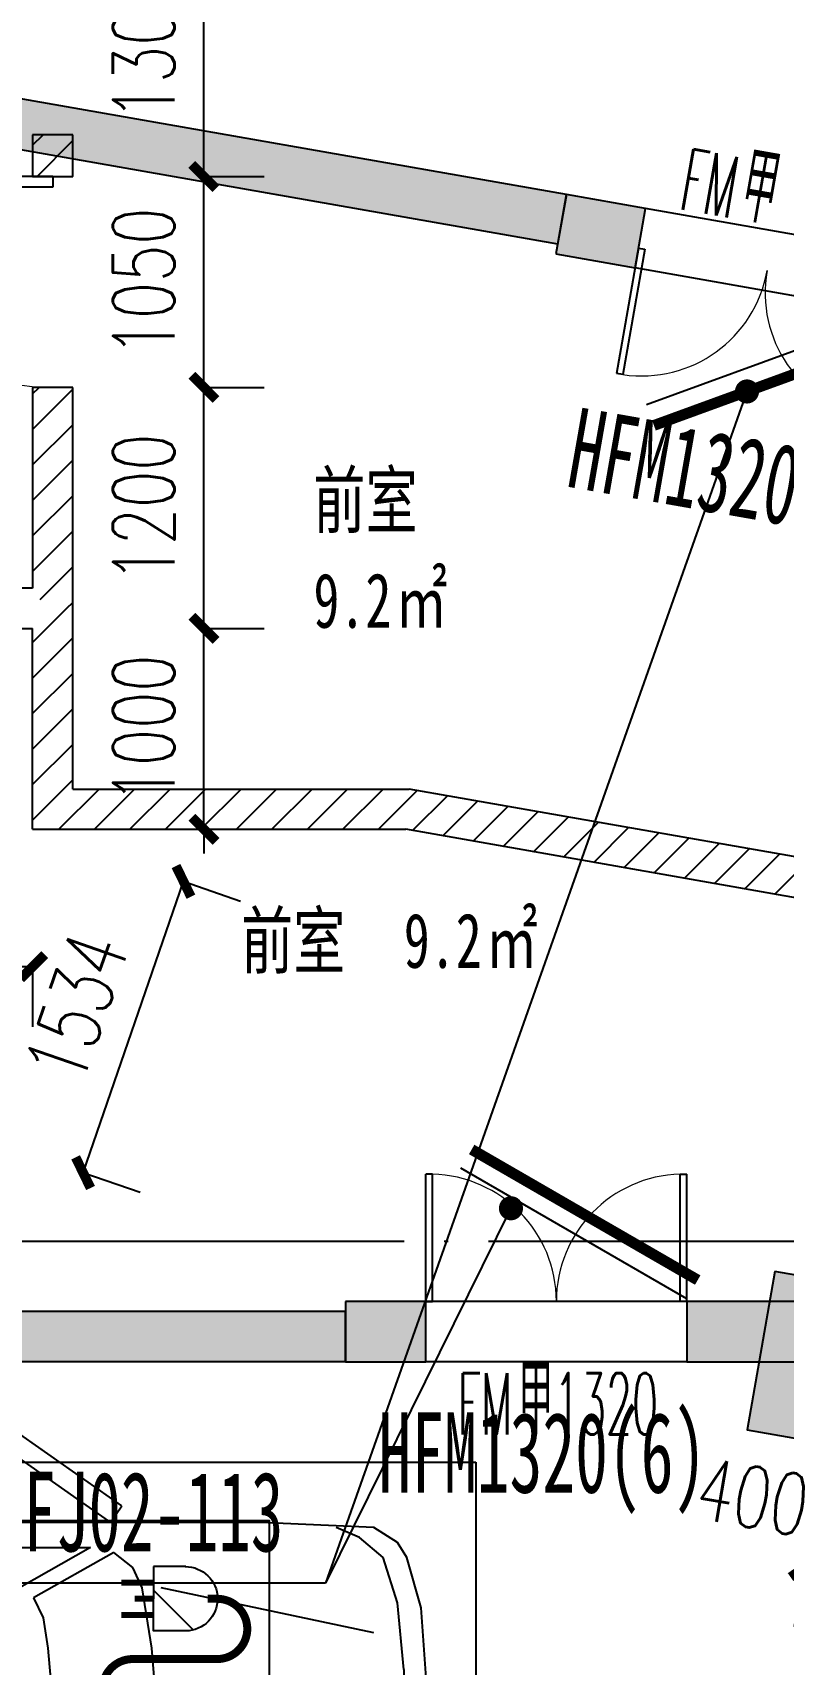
# Model space of a CAD drawing. Header units: millimetres. Extents: x 12325263 to 13848842, y -1463133 to 573208.
# Drawn here: x 12605497 to 12609236, y -1106593 to -1098471 of the extents above; entities that cross this region are included whole.
import ezdxf
from ezdxf.xclip import XClip

# ---------------------------------------------------------------- set-up
doc = ezdxf.new("R2010")
doc.units = ezdxf.units.MM
doc.header["$LTSCALE"] = 1000
doc.header["$XCLIPFRAME"] = 0
doc.linetypes.add('DOTE', pattern=[2.4200000000000004, 2, -0.2, 0.02, -0.2])
doc.linetypes.add('地下室负三层平面图$0$-3F平面$0$$AUDIT_BAD_LTYPE2', pattern=[0])
for name, color, linetype in [('-2F平面$0$WALL-SHATCH', 8, 'Continuous'), ('A-ANNO-DIMS', 83, 'Continuous'), ('A-ANNO-TEXT', 7, 'Continuous'), ('A-AXIS', 16, 'DOTE'), ('A-COLS', 6, 'Continuous'), ('A-WALL', 5, 'Continuous'), ('A-WALL-PATT', 8, 'Continuous'), ('A_WALL(防火墙)', 151, 'Continuous'), ('DOOR_FIRE', 1, 'Continuous'), ('DOOR_FIRE_TEXT', 7, 'Continuous'), ('PUB_DIM', 83, 'Continuous'), ('PUB_HATCH', 8, 'Continuous'), ('PUB_TEXT', 7, 'Continuous'), ('WALL', 5, 'Continuous'), ('人防墙', 6, 'Continuous'), ('人防门', 60, 'Continuous'), ('人防门编号', 73, 'Continuous'), ('公寓机动车库', 23, 'Continuous')]:
    doc.layers.add(name, color=color, linetype=linetype)
doc.styles.add('_TCH_DIM_T3', font='SIMPLEX.shx', dxfattribs={"width": 0.7058823529411765, "bigfont": 'GBCBIG.shx'})
doc.styles.add('_TCH_WINDOW', font='SIMPLEX', dxfattribs={"width": 0.7, "height": 3.5, "bigfont": 'GBCBIG'})
doc.styles.add('TITXV', font='', dxfattribs={"width": 0.7})
doc.styles.add('宋体-标注', font='', dxfattribs={"width": 0.6})
doc.styles.add('标注宋体', font='', dxfattribs={"width": 0.6})
doc.styles.add('黑体', font='simhei.ttf', dxfattribs={"width": 0.7})
doc.styles.get('TITXV').set_extended_font_data('SimSun')
doc.styles.get('宋体-标注').set_extended_font_data('SimSun')
doc.styles.get('标注宋体').set_extended_font_data('NSimSun')
doc.dimstyles.new('_TCH_ARCH&&120', dxfattribs={"dimtxt": 306, "dimasz": 120, "dimexe": 300, "dimexo": 360, "dimgap": 147, "dimtad": 1, "dimdec": 0, "dimzin": 0, "dimdsep": 46, "dimtxsty": '_TCH_DIM_T3', "dimblk": 'ARCHTICK', "dimcen": 0.09, "dimclrt": 7, "dimazin": 2, "dimtfac": 1, "dimtdec": 0, "dimtix": 1, "dimtmove": 2, "dimatfit": 3, "dimfxl": 1, "dimfxlon": 1, "dimtolj": 1, "dimtzin": 0, "dimarcsym": 0})
pattern_1 = [(45, (0, 89.755675), (-88.38838300365748, 88.3883830036575), [])]

# ---------------------------------------------------------------- blocks, each defined once
blk = doc.blocks.new('asdgafgfadagagfdhdagdgfasdgagasdgdfgdsfh$DorLib2D$00000192')
at = {"color": 0}
blk.add_line((-0.4999999999906706, 0.1249999999948415), (0.3660254037936426, 0.6249999999947988), dxfattribs=at)
at = {"color": 0, "const_width": 0.04166666666666666}
blk.add_lwpolyline([(-0.5416666666573526, 0.1971687836435301), (0.3243587371270884, 0.6971687836435052)], dxfattribs=at)
blk = doc.blocks.new('asdgafgf20230228-rf2')
at = {"layer": 'PUB_HATCH'}
for points in [[(36558.1987931074, 19709.26025497544), (33399.97293678336, 20263.81256973152), (33149.97205586878, 20053.88546354376), (36514.96279933755, 19463.02733913613)], [(36506.32285643804, 19413.82207872944), (36900.25146022876, 19344.65222545712), (36952.13465275307, 19640.13172446425), (36558.20604896234, 19709.30157773654)], [(35458.30214182846, 14150.01434549293), (30549.99952099804, 14150.01434549293), (30799.99786698353, 13900.01434549294), (35458.30214182846, 13900.01434549293)], [(35458.30222272422, 13900.01434549228), (35858.29974474166, 13900.01138945941), (35858.30196178006, 14200.01138945122), (35458.30443976261, 14200.01434548409)], [(37722.92031991498, 14199.99760968297), (37158.30196174455, 14200.00178228488), (37158.29974470616, 13900.00178229307), (37924.06772277613, 13899.99612316972)]]:
    blk.add_hatch(color=256, dxfattribs=at).paths.add_polyline_path(points)
at = {"layer": '人防墙'}
for p, q in [((36558.1987931074, 19709.26025497544), (33399.97293678336, 20263.81256973152)), ((36514.96279933755, 19463.02733913613), (33149.97205586878, 20053.88546354376)), ((36558.20604896234, 19709.30157773654), (36506.32285643804, 19413.82207872944)), ((36514.96279933755, 19463.02733913613), (36558.1987931074, 19709.26025497544)), ((36952.13465275307, 19640.13172446425), (36558.20604896234, 19709.30157773654)), ((36900.25146022876, 19344.65222545712), (36952.13465275307, 19640.13172446425)), ((36506.32285643804, 19413.82207872944), (36900.25146022876, 19344.65222545712)), ((35458.30214182846, 14150.01434549293), (30549.99952099804, 14150.01434549293)), ((35458.30214182846, 13900.01434549293), (35458.30214182846, 14150.01434549293)), ((35458.30443976261, 14200.01434548409), (35458.30222272422, 13900.01434549228)), ((35858.30196178006, 14200.01138945122), (35458.30443976261, 14200.01434548409)), ((35858.29974474166, 13900.01138945941), (35858.30196178006, 14200.01138945122)), ((37158.30196174455, 14200.00178228488), (37158.29974470616, 13900.00178229307)), ((37722.92031991498, 14199.99760968297), (37158.30196174455, 14200.00178228488)), ((35458.30214182846, 13900.01434549293), (30799.99786698353, 13900.01434549294)), ((35458.30222272422, 13900.01434549228), (35858.29974474166, 13900.01138945941)), ((37158.29974470616, 13900.00178229307), (37924.06772277613, 13899.99612316972))]:
    blk.add_line(p, q, dxfattribs=at)
at = {"layer": '人防门'}
for p, q in [((38232.5458151171, 19415.3045568589), (36952.134652753, 19640.13172446422)), ((38180.6626225928, 19119.8250578518), (36900.2514602287, 19344.65222545711)), ((37158.30196174455, 14200.00178228487), (35858.30196178004, 14200.01138945122)), ((37158.29974470616, 13900.00178229306), (35858.29974474165, 13900.01138945941))]:
    blk.add_line(p, q, dxfattribs=at)
at = {"layer": '人防门编号'}
for p, q in [((37457.80704797991, 18729.30263586272), (35358.44725480303, 12798.41589768743)), ((36282.2452331055, 14663.67168120155), (35358.44725480303, 12798.41589768743)), ((35358.44725480303, 12798.41589768743), (30991.04576256161, 12798.41589768743))]:
    blk.add_line(p, q, dxfattribs=at)
at = {"layer": '人防门编号', "const_width": 60}
for points in [[(37467.81753630242, 18757.5831967402, 1), (37447.79655965739, 18701.02207498525, 1)], [(36295.55973348996, 14690.55520923476, 1), (36268.93073272103, 14636.78815316834, 1)]]:
    blk.add_lwpolyline(points, format="xyb", close=True, dxfattribs=at)
at = {"layer": '人防门', "xscale": 1300, "zscale": 300}
for p, yscale, rotation in [((37566.3986376729, 19379.97839115801), 1300, 170.0409676874424), ((36508.3008532431, 14050.00658587214), -1300, 179.9995765768579)]:
    blk.add_blockref('asdgafgfadagagfdhdagdgfasdgagasdgdfgdsfh$DorLib2D$00000192', p, dxfattribs=dict(at, yscale=yscale, rotation=rotation))
at = {"layer": 'PUB_TEXT', "style": '宋体-标注', "width": 0.6}
blk.add_text('07FJ02-113', height=396.5189873417722, dxfattribs=at).set_placement((33530.31791446034, 12955.91589768743))
at = {"layer": '人防门编号', "style": '标注宋体', "width": 0.6}
for rotation, p in [(350.0412492270646, (36549.98196801171, 18257.53431812488, 2.982798457690922e-07)), (359.9999997865566, (35622.3728991393, 13247.89643090777, 2.982798457690922e-07))]:
    blk.add_text('HFM1320(6)', height=399.9999999999999, rotation=rotation, dxfattribs=at).set_placement(p)
blk = doc.blocks.new('_FZH')
blk.add_lwpolyline([(-0.5, -0.5), (0.5, -0.5), (0.5, 0.5), (-0.5, 0.5)], close=True)
at = {"layer": 'PUB_HATCH'}
blk.add_solid([(-0.5, -0.5), (0.5, -0.5), (-0.5, 0.5), (0.5, 0.5)], dxfattribs=at)
blk = doc.blocks.new('1-3F')
at = {"layer": 'A-COLS', "xscale": 799.9999999988994, "yscale": 799.9999999988994, "zscale": 799.9999999988994, "rotation": 260.0413192127452}
blk.add_blockref('_FZH', (5221.630470190197, 30785.74959187675), dxfattribs=at)
blk = doc.blocks.new('adgshg13--2F平面$0$A$C7F010FC0')
at = {"layer": '-2F平面$0$WALL-SHATCH'}
h = blk.add_hatch(color=256, dxfattribs=at)
h.dxf.hatch_style = 1
h.paths.add_polyline_path([(-60384.17120504379, -16880.89509773254), (-763.1647881269455, 197.4793643951416), (12587.61850607395, -13153.30393266678), (12587.61850607395, -157996.0197629929), (-162964.8506313562, -188820.4315237999), (-171262.3814957142, -180522.900662899), (-171262.3814957142, -31310.89849328995), (-150707.1909123659, -10755.70791006088), (-131860.0775495768, -7980.895098209381), (-99162.38149428368, -7980.895098209381), (-99162.38149428368, -4980.895097732544), (-76620.42811572552, -4980.895097732544), (-70107.65229141712, -16880.89509773254)], flags=16)
h.paths.add_polyline_path([(-60091.22944009304, -16380.89510011673), (-646.8769880533218, 646.876989364624), (12987.61850607395, -12987.61850786209), (12987.61850607395, -158331.9049158096), (-163100.5840539932, -189250.3835258484), (-171662.3814958334, -180688.5860877037), (-171662.3814958334, -31145.21306848526), (-150777.8961598873, -10260.7277340889), (-131896.6870943308, -7480.895098209381), (-99562.38149428368, -7480.895098209381), (-99562.38149428368, -4580.895097732544), (-76365.55243730545, -4580.895097732544), (-69907.50581622124, -16380.89510774612)])
blk = doc.blocks.new('A$C2A3E77E8')
at = {"layer": 'WALL', "color": 1}
blk.add_blockref('adgshg13--2F平面$0$A$C7F010FC0', (561507.9086489398, 205483.1249103504), dxfattribs=at)
blk = doc.blocks.new('asdfsfsdf')
at = {"color": 253, "linetype": '地下室负三层平面图$0$-3F平面$0$$AUDIT_BAD_LTYPE2', "transparency": 33554559, "extrusion": (0.0004477907748714072, 3.529959095306893e-16, 0.999999899741706)}
for p, q in [((-499.9999510645866, -141.1764707579277, 0.2238953878532797), (-724.9999280292541, -211.764705659356, 0.3246483119859617)), ((-168.7499837987125, -110.000000001397, 0.07556469346370548), (-499.9999510645866, -141.1764707579277, 0.2238953878532797)), ((168.7499823644757, -109.9999999995343, -0.07556469305539444), (-168.7499837987125, -110.000000001397, 0.07556469346370548)), ((168.7499823644757, -109.9999999995343, -0.07556469305539444), (499.999950107187, -141.1764707579277, -0.2238953876585836)), ((499.999950107187, -141.1764707579277, -0.2238953876585836), (724.9999261181802, -211.7647058977745, -0.3246483115967724)), ((-724.9999280292541, -211.764705659356, 0.3246483119859617), (-824.9999170508236, -329.4117646231316, 0.3694273889297957)), ((724.9999261181802, -211.7647058977745, -0.3246483115967724), (824.9999175239354, -329.4117646231316, -0.3694273894917245)), ((-349.9999665804207, -258.8235292448662, 0.1567267717199455), (-574.9999421145767, -1317.647058726754, 0.2574796953287081)), ((349.9999641925097, -258.8235292430036, -0.1567267711171998), (574.9999411571771, -1317.647058724891, -0.2574796952492556)), ((-824.9999170508236, -329.4117646231316, 0.3694273889297957), (-874.99991251342, -447.0588235869072, 0.3918169277702976)), ((824.9999175239354, -329.4117646231316, -0.3694273894917245), (874.9999125096947, -447.0588235869072, -0.3918169281189517)), ((-274.9999726694077, -1364.705882550683, 0.1231424633135522), (-574.9999425914139, -1411.764705897775, 0.2574796953093296)), ((2.365559339523315e-07, -1341.176470519509), (-274.9999726694077, -1364.705882550683, 0.1231424633135522)), ((2.365559339523315e-07, -1341.176470519509), (274.9999717120081, -1364.705882312264, -0.1231424628849248)), ((274.9999717120081, -1364.705882312264, -0.1231424628849248), (574.9999416340142, -1411.764705897775, -0.2574796953464441)), ((-674.9999320898205, -1458.823529244866, 0.3022587728158986), (-749.9999260008335, -1552.941176654305, 0.3358430815717435)), ((-574.9999425914139, -1411.764705897775, 0.2574796953093296), (-674.9999320898205, -1458.823529244866, 0.3022587728158986)), ((574.9999416340142, -1411.764705897775, -0.2574796953464441), (674.9999316073954, -1458.823529481422, -0.3022587727170486)), ((674.9999316073954, -1458.823529481422, -0.3022587727170486), (749.9999240897596, -1552.941176414024, -0.3358430809488905)), ((-749.9999260008335, -1552.941176654305, 0.3358430815717435), (-524.9999480806291, -1952.941176654305, 0.2350901571286059)), ((749.9999240897596, -1552.941176414024, -0.3358430809488905), (524.9999452158809, -1952.941176415887, -0.2350901560785282)), ((-774.9999220632017, -2517.647058726754, 0.3470378507689607), (-774.9999220632017, -1670.588235379662, 0.3470378503031141)), ((-774.9999220632017, -1670.588235379662, 0.3470378503031141), (-574.9999421145767, -2023.529411557596, 0.257479695328853)), ((774.9999230131507, -1670.588235379662, -0.3470378509613082), (574.9999421108514, -2023.529411794152, -0.2574796950939764)), ((774.9999225363135, -2517.64705896331, -0.3470378506309664), (774.9999230131507, -1670.588235379662, -0.3470378509613082)), ((-274.9999731462449, -1882.35294127604, 0.1231424632944275), (2.365559339523315e-07, -1858.823529244866)), ((274.9999717120081, -1882.352941035759, -0.1231424628847421), (2.365559339523315e-07, -1858.823529244866)), ((-524.9999480806291, -1952.941176654305, 0.2350901571286059), (-424.9999581072479, -1905.882352830376, 0.1903110794088359)), ((-424.9999581072479, -1905.882352830376, 0.1903110794088359), (-274.9999731462449, -1882.35294127604, 0.1231424632944275)), ((424.999956196174, -1905.882352830376, -0.1903110785527894), (274.9999717120081, -1882.352941035759, -0.1231424628847421)), ((524.9999452158809, -1952.941176415887, -0.2350901560785282), (424.999956196174, -1905.882352830376, -0.1903110785527894)), ((-574.9999421145767, -2023.529411557596, 0.257479695328853), (-574.9999421145767, -2611.764705659356, 0.2574796952125222)), ((574.9999421108514, -2023.529411794152, -0.2574796950939764), (574.9999411571771, -2611.764705897775, -0.2574796951324972)), ((-574.9999421145767, -2611.764705659356, 0.2574796952125222), (-774.9999220632017, -2517.647058726754, 0.3470378507689607)), ((574.9999411571771, -2611.764705897775, -0.2574796951324972), (774.9999225363135, -2517.64705896331, -0.3470378506309664)), ((-774.9999215863645, -2611.764705899637, 0.3470378500898093), (-574.9999416377395, -2682.35294127604, 0.2574796952319682)), ((-749.9999255239964, -3388.235294345301, 0.3358430813588681), (-774.9999215863645, -2611.764705899637, 0.3470378500898093)), ((774.9999225363135, -2611.764705659356, -0.3470378507473485), (574.9999416340142, -2682.35294127604, -0.2574796952294666)), ((749.9999245665967, -3388.235294343438, -0.3358430809290396), (774.9999225363135, -2611.764705659356, -0.3470378507473485)), ((-574.9999416377395, -2682.35294127604, 0.2574796952319682), (-574.9999421145767, -3129.41176486155, 0.257479695562074)), ((574.9999416340142, -2682.35294127604, -0.2574796952294666), (574.9999416340142, -3129.411764621269, -0.2574796948800628)), ((-574.9999421145767, -3129.41176486155, 0.257479695562074), (-599.9999405629933, -3247.058823586907, 0.2686744650115782)), ((574.9999416340142, -3129.411764621269, -0.2574796948800628), (599.9999391268939, -3247.058823586907, -0.2686744647175814)), ((-599.9999405629933, -3247.058823586907, 0.2686744650115782), (-724.9999270755798, -3411.764705897775, 0.324648311792771)), ((599.9999391268939, -3247.058823586907, -0.2686744647175814), (724.9999275486916, -3411.764705897775, -0.3246483115377303)), ((-724.9999270755798, -3411.764705897775, 0.324648311792771), (-749.9999255239964, -3388.235294345301, 0.3358430813588681)), ((724.9999275486916, -3411.764705897775, -0.3246483115377303), (749.9999245665967, -3388.235294343438, -0.3358430809290396)), ((-599.9999405629933, -3482.352941274177, 0.2686744655939557), (-624.9999380558729, -3505.882353068795, 0.2798692348493339)), ((-574.9999421145767, -3482.35294127604, 0.2574796953293679), (-599.9999405629933, -3482.352941274177, 0.2686744655939557)), ((-549.9999470058829, -3505.882352830376, 0.2462849269087827), (-574.9999421145767, -3482.35294127604, 0.2574796953293679)), ((549.9999441411346, -3505.882352830376, -0.2462849258573907), (574.9999416340142, -3482.35294127604, -0.2574796952294021)), ((574.9999416340142, -3482.35294127604, -0.2574796952294021), (599.9999391268939, -3482.352941274177, -0.2686744647174983)), ((599.9999391268939, -3482.352941274177, -0.2686744647174983), (624.9999351911247, -3505.882352830376, -0.2798692334487053)), ((-624.9999380558729, -3505.882353068795, 0.2798692348493339), (-674.9999320898205, -3599.999999762978, 0.3022587729329561)), ((-499.9999496340752, -3529.41176486155, 0.2238953872139153), (-549.9999470058829, -3505.882352830376, 0.2462849269087827)), ((-274.9999731462449, -3552.941176415887, 0.1231424632950173), (-499.9999496340752, -3529.41176486155, 0.2238953872139153)), ((7.133930921554565e-07, -3552.941176654305), (-274.9999731462449, -3552.941176415887, 0.1231424632950173)), ((7.133930921554565e-07, -3552.941176654305), (274.9999726656824, -3552.941176415887, -0.1231424630783778)), ((274.9999726656824, -3552.941176415887, -0.1231424630783778), (499.999950107187, -3529.41176486155, -0.2238953881230394)), ((499.999950107187, -3529.41176486155, -0.2238953881230394), (549.9999441411346, -3505.882352830376, -0.2462849258573907)), ((624.9999351911247, -3505.882352830376, -0.2798692334487053), (674.9999311305583, -3600.000000001397, -0.3022587726192891)), ((-674.9999320898205, -3599.999999762978, 0.3022587729329561), (-674.9999320898205, -3741.17647075979, 0.3022587729329017)), ((674.9999311305583, -3600.000000001397, -0.3022587726192891), (674.9999316073954, -3741.176470281091, -0.3022587730655932)), ((-674.9999320898205, -3741.17647075979, 0.3022587729329017), (-624.9999380558729, -3882.352941037621, 0.2798692345000124)), ((674.9999316073954, -3741.176470281091, -0.3022587730655932), (624.9999351911247, -3882.352941037621, -0.2798692334484588)), ((-624.9999380558729, -3882.352941037621, 0.2798692345000124), (-549.9999460522085, -3952.941176414024, 0.2462849269474509)), ((624.9999351911247, -3882.352941037621, -0.2798692334484588), (549.9999450948089, -3952.941176654305, -0.2462849259351472)), ((-549.9999460522085, -3952.941176414024, 0.2462849269474509), (-199.9999792352319, -4023.529411794152, 0.08955815500490981)), ((549.9999450948089, -3952.941176654305, -0.2462849259351472), (199.9999801851809, -4023.529411553871, -0.08955815519579101)), ((-199.9999792352319, -4023.529411794152, 0.08955815500490981), (2.365559339523315e-07, -4023.529411553871)), ((199.9999801851809, -4023.529411553871, -0.08955815519579101), (2.365559339523315e-07, -4023.529411553871)), ((-874.9999120365828, -4352.941176656168, 0.3918169277909837), (-799.9999205116183, -4541.176470521372, 0.3582326202192607)), ((874.9999125096947, -4352.941176414024, -0.3918169282337609), (799.9999190755188, -4541.176470757928, -0.3582326193421601)), ((-799.9999205116183, -4541.176470521372, 0.3582326202192607), (-749.9999260008335, -4611.764706136193, 0.3358430813398884)), ((799.9999190755188, -4541.176470757928, -0.3582326193421601), (749.9999240897596, -4611.764706136193, -0.3358430808314997)), ((-749.9999260008335, -4611.764706136193, 0.3358430813398884), (-641.2499364260584, -4680.000000241678, 0.2871458345919543)), ((749.9999240897596, -4611.764706136193, -0.3358430808314997), (641.249935945496, -4680.000000001397, -0.2871458343748414)), ((641.249935945496, -4680.000000001397, -0.2871458343748414), (-641.2499364260584, -4680.000000241678, 0.2871458345919543))]:
    blk.add_line(p, q, dxfattribs=at)
for points in [[(-474.9999997620226, -23.52941179275513), (-149.9999997613286, -7.049211745248385e-29), (149.9999997613286, 7.049211745248385e-29), (474.9999992851854, -23.52941203117371), (724.9999997609804, -94.11764716915788), (799.9999992858793, -141.1764707565308), (875.0000002394273, -258.8235292453319), (899.9999983314156, -823.5294117927554), (899.99999928509, -4000.000000238419), (875.0000002394273, -4352.941176414491), (824.9999992870789, -4635.294117448852), (750.0000002408798, -4729.411765098573), (674.9999992854691, -4776.470588445664), (500.0000002381968, -4800.000000000001), (-500.000000715034, -4800.000000000001), (-674.9999997604438, -4776.470588210971), (-750.0000007158543, -4729.411765098573), (-825.0000007175906, -4635.294117927552), (-874.9999997607275, -4352.941176654772), (-900.0000007137389, -4000.000000238419), (-900.0000007156016, -823.5294117927554), (-874.999999285753, -258.8235297203065), (-800.0000007145284, -141.1764707602561), (-724.9999997591177, -94.11764669418336)], [(-981.91520381036, -1513.230591773987), (-1500.00000071459, -2253.132360218093), (-1425.335413217106, -2320.844957351685), (-900.0000007156016, -1570.588235139847)]]:
    blk.add_lwpolyline(points, close=True, dxfattribs=at)
for points, elevation in [([(981.915204765897, -1513.230591773987), (1499.999998807242, -2253.132359979675), (1425.335412263431, -2320.844957351685), (899.9999988082526, -1570.588235378266)], 1.176665431756874e-10), ([(-900.0000007156016, -2570.588235378266), (-981.9152042871972, -2513.230591535569), (-1500.00000071459, -3253.132359743119), (-1425.335413217105, -3320.844957351685)], -1.149049744242348e-10), ([(981.915204765897, -2513.230591773987), (1499.99999785543, -3253.132359743119), (1425.335412265294, -3320.844957351685), (899.9999992850899, -2570.588235378266)], 1.171056029924955e-10)]:
    blk.add_lwpolyline(points, close=True, dxfattribs=dict(at, elevation=elevation))
blk = doc.blocks.new('车位')
h = blk.add_hatch()
h.set_pattern_fill('ANSI31', color=256, scale=999.9999999999999, angle=-2.394345736421314e-08)
h.set_pattern_definition([(44.99999997605653, (-2400.000001788139, -5299.987687110901), (-1122.532014664547, 1122.532015602742), [])])
h.paths.add_polyline_path([(1879.999998450279, -3854.664422988892), (1879.999998569489, -3694.664422988892), (1719.999998450279, -3694.664423465729), (1559.999998569489, -3694.664422988892), (1559.999998569489, -3854.664422988892, 0.9898630017247371)])
for p, q in [((399.9999972712249, -1099.999999266118), (399.9999972712249, -1099.999999266118)), ((860.0160205308348, -1059.999999538064), (440.0000015441328, -1059.999999726191)), ((1499.999997032806, -1100.000607695431), (1499.999997032806, -1100.000607695431)), ((1960.220432037488, -1060.000607967377), (1539.99999868311, -1060.000607678667)), ((1999.999996913597, -1099.999999981374), (1999.999996913597, -1099.999999981374)), ((860.0160163957626, -1139.999999061227), (439.9999974090606, -1139.999999249354)), ((1959.999996932223, -1140), (1539.779563577846, -1140.000000188127)), ((1879.999998569489, -3694.664422988892), (1719.999998450279, -3694.664423465729)), ((1879.999998450279, -3854.664422988892), (1879.999998569489, -3694.664422988892))]:
    blk.add_line(p, q)
for points in [[(2399.999996781349, -5300.000001430511), (-2.741813659667969e-06, -5299.999999046326), (0, 0), (2399.999999880791, -9.5367431640625e-07)], [(289.9999990463257, -2468.601806640625), (2109.999998927116, -2468.601807117462), (2109.99999833107, -4269.228533267975), (289.9999980926514, -4269.228532314301)]]:
    blk.add_lwpolyline(points, close=True)
at = {"const_width": 39.99999999999999}
blk.add_lwpolyline([(519.9999985694885, -3813.032121181488), (519.9999986886978, -3590.069902896881, -1), (819.9999984502792, -3590.069902420044), (819.9999982118607, -4010.994340896606, 1), (1119.999998450279, -4010.994340896606), (1119.999998569489, -3590.069902896881, -1), (1419.999998569489, -3590.069902896881), (1419.999998211861, -4010.994341373444, 1), (1719.999998450279, -4010.994341373444), (1719.999998211861, -3963.042503356934)], format="xyb", dxfattribs=at)
at = {"const_width": 30}
for points in [[(1639.999998211861, -3694.664422988892), (1639.99999833107, -3534.203485965729)], [(1799.999998688698, -3694.664422988892), (1799.999998450279, -3534.203485488892)], [(1719.999998450279, -3694.664423465729), (1719.99999833107, -3599.861834049225)]]:
    blk.add_lwpolyline(points, dxfattribs=at)
blk.add_lwpolyline([(1879.99999833107, -3851.403974533081, -1), (1559.999998569489, -3854.664422988892), (1559.999998569489, -3694.664422988892), (1719.999998450279, -3694.664423465729)], format="xyb")
for centre, radius, start, end in [((439.999996913597, -1099.999998772517), 39.99999999999999, 90, 180), ((439.999996913597, -1099.999998772517), 39.99999999999999, 180, 270), ((859.9999972712249, -1100.000002399087), 39.99999999999998, 0, 90), ((859.9999972712249, -1100.000002399087), 39.99999999999998, 270, 0), ((1539.999996555969, -1100.000607678667), 39.99999999999999, 90, 180), ((1539.999996555969, -1100.000607678667), 39.99999999999999, 180, 270), ((1959.999997390434, -1100.000000476837), 39.99999999999999, 0, 90), ((1959.999996913597, -1100.0006108284), 39.99999999999998, 0, 90), ((1959.999997390434, -1100.000000476837), 39.99999999999999, 270, 0), ((1959.999996913597, -1100.0006108284), 39.99999999999998, 270, 0)]:
    blk.add_arc(centre, radius, start, end)
at = {"xscale": -1, "rotation": 180}
blk.add_blockref('asdfsfsdf', (1200.000000184402, -5050.000001905253), dxfattribs=at)
at = {"insert": (661.5946944952011, -2614.821184158325), "char_height": 349.9999999999999, "attachment_point": 1, "rotation": 359.99999997605653, "style": '黑体'}
blk.add_mtext_dynamic_manual_height_columns('充电位', width=1328.110077857971, gutter_width=1750, heights=[0], dxfattribs=at)
blk = doc.blocks.new('qlzw')
at = {"layer": 'A-AXIS'}
blk.add_line((12411416.81071017, 1027389.759090065), (12486866.81071017, 1027389.759090064), dxfattribs=at)
blk = doc.blocks.new('_ArchTick')
at = {"color": 0, "linetype": 'ByBlock', "const_width": 0.4}
blk.add_lwpolyline([(-0.5, -0.5), (0.5, 0.5)], dxfattribs=at)
blk = doc.blocks.new('*D3782')
at = {"layer": 'A-ANNO-DIMS', "color": 0, "lineweight": -2, "transparency": 16777216}
for p, q in [((12606349, -1097886.785749965), (12606650, -1097886.785749965)), ((12606350, -1099187.237988746), (12606350, -1097886.785749965)), ((12606349, -1099187.237988746), (12606650, -1099187.237988746))]:
    blk.add_line(p, q, dxfattribs=at)
at = {"layer": 'Defpoints', "color": 0, "transparency": 16777216}
for p in [(12605496.82107705, -1097886.785749965), (12606350, -1097886.785749965), (12605496.82107705, -1099187.237988746)]:
    blk.add_point(p, dxfattribs=at)
at = {"layer": 'A-ANNO-DIMS', "color": 0, "lineweight": -2, "transparency": 16777216, "xscale": 120, "yscale": 120, "zscale": 120}
for p, rotation in [((12606350, -1097886.785749965), 90), ((12606350, -1099187.237988746), 270)]:
    blk.add_blockref('_ArchTick', p, dxfattribs=dict(at, rotation=rotation))
at = {"layer": 'A-ANNO-DIMS', "color": 7, "transparency": 16777216, "insert": (12606050, -1098537.011869353), "char_height": 306, "attachment_point": 5, "rotation": 90, "style": '_TCH_DIM_T3'}
blk.add_mtext('\\A1;1300', dxfattribs=at)
blk = doc.blocks.new('*D3783')
at = {"layer": 'A-ANNO-DIMS', "color": 0, "lineweight": -2, "transparency": 16777216}
for p, q in [((12606349, -1099187.237988746), (12606650, -1099187.237988746)), ((12606350, -1100237.237988746), (12606350, -1099187.237988746)), ((12606349, -1100237.237988746), (12606650, -1100237.237988746))]:
    blk.add_line(p, q, dxfattribs=at)
at = {"layer": 'Defpoints', "color": 0, "transparency": 16777216}
for p in [(12605496.82107705, -1099187.237988746), (12606350, -1099187.237988746), (12605496.82107705, -1100237.237988746)]:
    blk.add_point(p, dxfattribs=at)
at = {"layer": 'A-ANNO-DIMS', "color": 0, "lineweight": -2, "transparency": 16777216, "xscale": 120, "yscale": 120, "zscale": 120}
for p, rotation in [((12606350, -1099187.237988746), 90), ((12606350, -1100237.237988746), 270)]:
    blk.add_blockref('_ArchTick', p, dxfattribs=dict(at, rotation=rotation))
at = {"layer": 'A-ANNO-DIMS', "color": 7, "transparency": 16777216, "insert": (12606050, -1099712.237988744), "char_height": 306, "attachment_point": 5, "rotation": 90, "style": '_TCH_DIM_T3'}
blk.add_mtext('\\A1;1050', dxfattribs=at)
blk = doc.blocks.new('*D3784')
at = {"layer": 'A-ANNO-DIMS', "color": 0, "lineweight": -2, "transparency": 16777216}
for p, q in [((12606349, -1100237.237988746), (12606650, -1100237.237988746)), ((12606350, -1101436.785750295), (12606350, -1100237.237988746)), ((12606349, -1101436.785750295), (12606650, -1101436.785750295))]:
    blk.add_line(p, q, dxfattribs=at)
at = {"layer": 'Defpoints', "color": 0, "transparency": 16777216}
for p in [(12605496.82107705, -1100237.237988746), (12606350, -1100237.237988746), (12605496.82107705, -1101436.785750295)]:
    blk.add_point(p, dxfattribs=at)
at = {"layer": 'A-ANNO-DIMS', "color": 0, "lineweight": -2, "transparency": 16777216, "xscale": 120, "yscale": 120, "zscale": 120}
for p, rotation in [((12606350, -1100237.237988746), 90), ((12606350, -1101436.785750295), 270)]:
    blk.add_blockref('_ArchTick', p, dxfattribs=dict(at, rotation=rotation))
at = {"layer": 'A-ANNO-DIMS', "color": 7, "transparency": 16777216, "insert": (12606050, -1100837.011869518), "char_height": 306, "attachment_point": 5, "rotation": 90, "style": '_TCH_DIM_T3'}
blk.add_mtext('\\A1;1200', dxfattribs=at)
blk = doc.blocks.new('*D3785')
at = {"layer": 'A-ANNO-DIMS', "color": 0, "lineweight": -2, "transparency": 16777216}
for p, q in [((12606350, -1101436.785750295), (12606350, -1101316.785750295)), ((12606349, -1101436.785750295), (12606650, -1101436.785750295)), ((12606350, -1102436.785750285), (12606350, -1101436.785750295)), ((12606349, -1102436.785750285), (12606650, -1102436.785750285)), ((12606350, -1102436.785750285), (12606350, -1102556.785750285))]:
    blk.add_line(p, q, dxfattribs=at)
at = {"layer": 'Defpoints', "color": 0, "transparency": 16777216}
for p in [(12605496.82107705, -1101436.785750295), (12606350, -1101436.785750295), (12605496.82107705, -1102436.785750285)]:
    blk.add_point(p, dxfattribs=at)
at = {"layer": 'A-ANNO-DIMS', "color": 0, "lineweight": -2, "transparency": 16777216, "xscale": 120, "yscale": 120, "zscale": 120}
for p, rotation in [((12606350, -1101436.785750295), 270), ((12606350, -1102436.785750285), 90)]:
    blk.add_blockref('_ArchTick', p, dxfattribs=dict(at, rotation=rotation))
at = {"layer": 'A-ANNO-DIMS', "color": 7, "transparency": 16777216, "insert": (12606050, -1101936.785750288), "char_height": 306, "attachment_point": 5, "rotation": 90, "style": '_TCH_DIM_T3'}
blk.add_mtext('\\A1;1000', dxfattribs=at)
blk = doc.blocks.new('*D3786')
at = {"layer": 'A-ANNO-DIMS', "color": 0, "lineweight": -2, "transparency": 16777216}
for p, q in [((12605748.06907505, -1104145.836783249), (12606248.06907439, -1102695.836783569)), ((12606247.12370141, -1102695.510792886), (12606531.68096891, -1102793.633988469)), ((12605747.12370207, -1104145.510792566), (12606031.68096957, -1104243.633988149))]:
    blk.add_line(p, q, dxfattribs=at)
at = {"layer": 'Defpoints', "color": 0, "transparency": 16777216}
for p in [(12605496.82107704, -1102436.785750285), (12606248.06907439, -1102695.836783569), (12604996.8210777, -1103886.785749965)]:
    blk.add_point(p, dxfattribs=at)
at = {"layer": 'A-ANNO-DIMS', "color": 0, "lineweight": -2, "transparency": 16777216, "xscale": 120, "yscale": 120, "zscale": 120}
for p, rotation in [((12606248.06907439, -1102695.836783569), 70.9743939818159), ((12605748.06907505, -1104145.836783249), 250.9743939818159)]:
    blk.add_blockref('_ArchTick', p, dxfattribs=dict(at, rotation=rotation))
at = {"layer": 'A-ANNO-DIMS', "color": 7, "transparency": 16777216, "insert": (12605714.4571802, -1103323.03957851), "char_height": 306, "attachment_point": 5, "rotation": 70.9743939818159, "style": '_TCH_DIM_T3'}
blk.add_mtext('\\A1;1534', dxfattribs=at)
blk = doc.blocks.new('*D3848')
at = {"layer": 'Defpoints', "color": 0, "transparency": 16777216}
for p in [(12604296.82107883, -1102236.785763399), (12605496.82107643, -1102236.785765995), (12605496.82107643, -1103120.000002978)]:
    blk.add_point(p, dxfattribs=at)
at = {"layer": 'PUB_DIM', "color": 0, "lineweight": -2, "transparency": 16777216}
for p, q in [((12604296.82107883, -1103119.000002978), (12604296.82107883, -1103420.000002978)), ((12604296.82107883, -1103120.000002978), (12605496.82107643, -1103120.000002978)), ((12605496.82107643, -1103119.000002978), (12605496.82107643, -1103420.000002978))]:
    blk.add_line(p, q, dxfattribs=at)
at = {"layer": 'PUB_DIM', "color": 0, "lineweight": -2, "transparency": 16777216, "xscale": 120, "yscale": 120, "zscale": 120, "rotation": 180}
blk.add_blockref('_ArchTick', (12604296.82107883, -1103120.000002978), dxfattribs=at)
at = {"layer": 'PUB_DIM', "color": 0, "lineweight": -2, "transparency": 16777216, "xscale": 120, "yscale": 120, "zscale": 120}
blk.add_blockref('_ArchTick', (12605496.82107643, -1103120.000002978), dxfattribs=at)
at = {"layer": 'PUB_DIM', "color": 7, "transparency": 16777216, "insert": (12604896.82107763, -1102820.000002978), "char_height": 306, "attachment_point": 5, "style": '_TCH_DIM_T3'}
blk.add_mtext('\\A1;1200', dxfattribs=at)
blk = doc.blocks.new('*D3852')
at = {"layer": 'Defpoints', "color": 0, "transparency": 16777216}
for p in [(12609449.2863556, -1105494.952405351), (12609843.24503403, -1105564.12504786), (12609735.21230135, -1106179.403444775)]:
    blk.add_point(p, dxfattribs=at)
at = {"layer": 'PUB_DIM', "color": 0, "lineweight": -2, "transparency": 16777216}
for p, q in [((12609341.42656085, -1106109.245869541), (12609289.37224324, -1106405.710619585)), ((12609341.25362292, -1106110.230802266), (12609735.21230135, -1106179.403444775)), ((12609735.38523928, -1106178.418512051), (12609683.33092167, -1106474.883262094))]:
    blk.add_line(p, q, dxfattribs=at)
at = {"layer": 'PUB_DIM', "color": 0, "lineweight": -2, "transparency": 16777216, "xscale": 120, "yscale": 120, "zscale": 120}
for p, rotation in [((12609341.25362292, -1106110.230802266), 170.0413192127305), ((12609735.21230135, -1106179.403444775), 350.0413192127305)]:
    blk.add_blockref('_ArchTick', p, dxfattribs=dict(at, rotation=rotation))
at = {"layer": 'PUB_DIM', "color": 7, "transparency": 16777216, "insert": (12609083.47215404, -1105760.379299047), "char_height": 306, "attachment_point": 5, "rotation": 350.04131921273046, "style": '_TCH_DIM_T3'}
blk.add_mtext('\\A1;400', dxfattribs=at)
blk = doc.blocks.new('$DorLib2D$00000001')
for p, q in [((0.45, 0.9750000000000001), (0.5000000000000002, 0.9750000000000001)), ((0.45, 0), (0.45, 0.9750000000000001)), ((0.5, 0), (0.5, 0.9750000000000001)), ((0.5, 0), (0.45, 0))]:
    blk.add_line(p, q)
at = {"lineweight": 13}
blk.add_arc((0.475, 0), 0.975, 91.4692835813538, 180, dxfattribs=at)
blk = doc.blocks.new('$DorLib2D$00000002')
for p, q in [((-0.5, -5.684341886080802e-17), (-0.5000000000000007, 0.4875)), ((-0.4750000000000007, 0.4875), (-0.5000000000000007, 0.4875)), ((-0.475, -2.842170943040401e-17), (-0.4750000000000007, 0.4875)), ((0.475, -2.842170943040401e-17), (0.4750000000000007, 0.4875)), ((0.4750000000000007, 0.4875), (0.5000000000000007, 0.4875)), ((0.5, -5.684341886080802e-17), (0.5000000000000007, 0.4875)), ((-0.5, -5.684341886080802e-17), (-0.475, -2.842170943040401e-17)), ((0.5, -5.684341886080802e-17), (0.475, -2.842170943040401e-17))]:
    blk.add_line(p, q)
at = {"lineweight": 13}
for centre, start, end in [((-0.4875, -4.263256414560601e-17), 0, 88.53071641864632), ((0.4875, -4.263256414560601e-17), 91.4692835813537, 180)]:
    blk.add_arc(centre, 0.4875, start, end, dxfattribs=at)

msp = doc.modelspace()

# ---------------------------------------------------------------- hatches: boundary and pattern name
at = {"layer": 'A-WALL-PATT'}
h = msp.add_hatch(dxfattribs=at)
h.set_pattern_fill('普通砖', color=256, scale=50, style=0)
h.set_pattern_definition(pattern_1)
h.paths.add_polyline_path([(12605496.82107771, -1098980.521365536), (12605496.82107816, -1099187.237988334), (12605696.82107806, -1099187.237988334), (12605696.82107771, -1098980.521365537)])
h = msp.add_hatch(dxfattribs=at)
h.set_pattern_fill('普通砖', color=256, scale=50, style=0)
h.set_pattern_definition(pattern_1)
h.paths.add_polyline_path([(12605696.8210777, -1101336.785749966), (12605696.82107806, -1100237.237988334), (12605496.82107792, -1100237.237988334), (12605496.82107719, -1101236.785749523), (12605563.48774398, -1101336.785749928)])
h = msp.add_hatch(dxfattribs=at)
h.set_pattern_fill('普通砖', color=256, scale=50, style=0)
h.set_pattern_definition(pattern_1)
h.paths.add_polyline_path([(12605496.82107704, -1102436.785750285), (12605696.82107704, -1102236.785749454), (12605696.8210777, -1101336.785749966), (12605563.48774398, -1101336.785749928), (12605496.82107705, -1101436.785750295)])
h = msp.add_hatch(dxfattribs=at)
h.set_pattern_fill('普通砖', color=256, scale=50, style=0)
h.set_pattern_definition(pattern_1)
h.paths.add_polyline_path([(12605696.82107704, -1102236.785749454), (12605496.82107704, -1102436.785750285), (12607355.20483926, -1102436.785750285), (12607372.62989699, -1102236.785749454)])
h = msp.add_hatch(dxfattribs=at)
h.set_pattern_fill('普通砖', color=256, scale=50, style=0)
h.set_pattern_definition(pattern_1)
h.paths.add_polyline_path([(12609695.8765598, -1102644.709522323), (12607372.62989699, -1102236.785749454), (12607355.20483926, -1102436.785750285), (12609661.28897339, -1102841.69606721)])

# ---------------------------------------------------------------- linework, layer by layer
at = {"layer": 'A-WALL'}
for p, q in [((12605496.82107719, -1101236.785749523), (12605371.82107666, -1101236.785749104)), ((12605371.82107666, -1101436.785749964), (12605496.82107705, -1101436.785750295))]:
    msp.add_line(p, q, dxfattribs=at)
at = {"layer": 'A_WALL(防火墙)'}
for p, q in [((12605496.82107771, -1098980.521365536), (12605496.82107816, -1099187.237988334)), ((12605696.82107771, -1098980.521365537), (12605496.82107771, -1098980.521365536)), ((12605696.82107806, -1099187.237988334), (12605696.82107771, -1098980.521365537)), ((12605496.82107816, -1099187.237988334), (12605696.82107806, -1099187.237988334)), ((12605696.82107806, -1100237.237988334), (12605496.82107792, -1100237.237988334)), ((12605496.82107792, -1100237.237988334), (12605496.82107719, -1101236.785749523)), ((12605696.8210777, -1101336.785749966), (12605696.82107806, -1100237.237988334)), ((12605696.82107704, -1102236.785749454), (12605696.8210777, -1101336.785749966)), ((12605496.82107704, -1102436.785750285), (12605496.82107705, -1101436.785750295)), ((12605696.82107704, -1102236.785749454), (12607372.62989699, -1102236.785749454)), ((12609695.8765598, -1102644.709522323), (12607372.62989699, -1102236.785749454)), ((12605496.82107704, -1102436.785750285), (12607355.20483926, -1102436.785750285)), ((12609661.28897339, -1102841.69606721), (12607355.20483926, -1102436.785750285))]:
    msp.add_line(p, q, dxfattribs=at)

# ---------------------------------------------------------------- block references
ref = msp.add_blockref('A$C2A3E77E8', (12039933.30876733, -1095474.795956885), dxfattribs=dict(rotation=350.0412492537527))
XClip(ref).set_block_clipping_path([(574517.632849127, 127502.23674306343), (563167.6328490991, 127502.22288467549), (563167.6311767455, 128872.36548285093), (556800.2987149898, 128872.35771109001), (544257.8770271596, 126670.09965810878), (543557.4714692105, 130659.08047959034), (536268.9804626536, 129379.33173123898), (537790.8662453052, 120711.80386261316), (523312.3703787625, 118169.60067071859), (521652.13574292883, 127625.07135696709), (520765.66181714274, 127469.4202569119), (520307.37785156816, 130079.46789511177), (515776.70023758896, 129283.96870927291), (515422.1926091146, 131303.0932199814), (513452.29580140486, 130957.20977362967), (514282.4182554409, 126229.48786514811), (510637.99198265746, 125589.57711327495), (512263.53463128395, 116331.17830774235), (512362.3527807724, 116348.529120174), (517291.10722481646, 88278.01458144141), (519851.8954271879, 88727.62346412987), (522454.62488821335, 73904.41483621066), (519893.7906026859, 73454.76868356578), (526007.3042119928, 38637.45273981895), (480033.70290305093, 30565.02585530118), (466439.1866319198, 28317.0522398334), (446673.6220214516, 140886.98885564134), (578014.3726615645, 163948.422490485), (584117.7942495663, 129187.8787387202)])
msp.add_blockref('1-3F', (12604296.80622208, -1135886.785749967))
msp.add_blockref('qlzw', (133430.0103675351, -2131876.544840029), dxfattribs=at)
at = {"layer": 'DOOR_FIRE'}
for name, p, xscale, yscale, zscale, rotation in [('$DorLib2D$00000001', (12605596.82107771, -1099712.237988746), 1050, 1050, 200, 89.99999999986413), ('$DorLib2D$00000002', (12609154.59795973, -1099655.953120065), 1300, 1300, 100, 170.0413192251351), ('$DorLib2D$00000002', (12608105.14594654, -1104786.67834217), 1300, 1300, 100, 359.9999999999752)]:
    msp.add_blockref(name, p, dxfattribs=dict(at, xscale=xscale, yscale=yscale, zscale=zscale, rotation=rotation))
at = {"layer": '人防墙'}
ref = msp.add_blockref('asdgafgf20230228-rf2', (12571596.84652082, -1118986.684928056), dxfattribs=at)
XClip(ref).set_block_clipping_path([(-67355.29065233096, -38121.284774299944), (65994.70934768021, 85028.71522570006)])
at = {"layer": '公寓机动车库', "rotation": 90}
msp.add_blockref('车位', (12602404.88035813, -1107986.785749082), dxfattribs=at)

# ---------------------------------------------------------------- texts
at = {"layer": 'A-ANNO-TEXT', "style": 'TITXV', "width": 0.7}
for s, p in [('前室', (12606895.15415064, -1100933.594813783)), ('9.2', (12606895.15415064, -1101433.594813783)), ('㎡', (12607303.4579481, -1101433.594813783)), ('前室', (12606535.15415064, -1103126.452134464)), ('9.2', (12607345.15415063, -1103126.452134464)), ('㎡', (12607753.4579481, -1103126.452134464))]:
    msp.add_text(s, height=271.8987341772152, dxfattribs=at).set_placement(p)
at = {"layer": 'DOOR_FIRE_TEXT', "style": '_TCH_WINDOW'}
for s, height, width, p in [('FM', 306, 0.4941176470588236, (12608709.40017738, -1099348.454240001)), ('甲', 347.2340425531914, 0.7, (12609007.24383325, -1099400.75067065))]:
    msp.add_text(s, height=height, rotation=350.0413192251351, dxfattribs=dict(at, width=width)).set_placement(p)
for s, height, width, p in [('FM', 306, 0.4941176470588236, (12607613.47786143, -1105449.019100101)), ('甲', 347.2340425531914, 0.7, (12607915.87786143, -1105449.019100101)), ('1320', 306, 0.4941176470588236, (12608092.81403165, -1105449.019100101))]:
    msp.add_text(s, height=height, dxfattribs=dict(at, width=width)).set_placement(p)

# ---------------------------------------------------------------- dimensions: what is measured, and where the dimension line sits
at = {"layer": 'A-ANNO-DIMS'}
for p1, p2, distance, picture, middle in [((12605496.82107705, -1099187.237988746), (12605496.82107705, -1097886.785749965), -853.1789229493588, '*D3782', (12606050, -1098537.011869353)), ((12605496.82107705, -1100237.237988746), (12605496.82107705, -1099187.237988746), -853.1789229493588, '*D3783', (12606050, -1099712.237988744)), ((12605496.82107705, -1101436.785750295), (12605496.82107705, -1100237.237988746), -853.1789229493588, '*D3784', (12606050, -1100837.011869518)), ((12605496.82107705, -1102436.785750285), (12605496.82107705, -1101436.785750295), -853.1789229493588, '*D3785', (12606050, -1101936.785750288)), ((12604996.8210777, -1103886.785749964), (12605496.82107704, -1102436.785750285), -794.657782551337, '*D3786', (12605714.4571802, -1103323.03957851))]:
    dim = msp.add_aligned_dim(p1=p1, p2=p2, distance=distance, dimstyle='_TCH_ARCH&&120', dxfattribs=at)
    dim.commit()
    dim.dimension.update_dxf_attribs({"geometry": picture, "text_midpoint": middle})
at = {"layer": 'PUB_DIM'}
dim = msp.add_aligned_dim(p1=(12604296.82107883, -1102236.785763399), p2=(12605496.82107643, -1102236.785765995), distance=-883.2142369828651, dimstyle='_TCH_ARCH&&120', dxfattribs=at)
dim.commit()
dim.dimension.update_dxf_attribs({"geometry": '*D3848', "text_midpoint": (12604896.82107763, -1102820.000002978)})
dim = msp.add_linear_dim(base=(12609735.21230135, -1106179.403444775), p1=(12609449.2863556, -1105494.952405351), p2=(12609843.24503403, -1105564.12504786), angle=350.04131921279617, dimstyle='_TCH_ARCH&&120', dxfattribs=at)
dim.commit()
dim.dimension.update_dxf_attribs({"geometry": '*D3852', "text_midpoint": (12609083.47215404, -1105760.379299047), "dimtype": 129})

doc.saveas('drawing.dxf')
